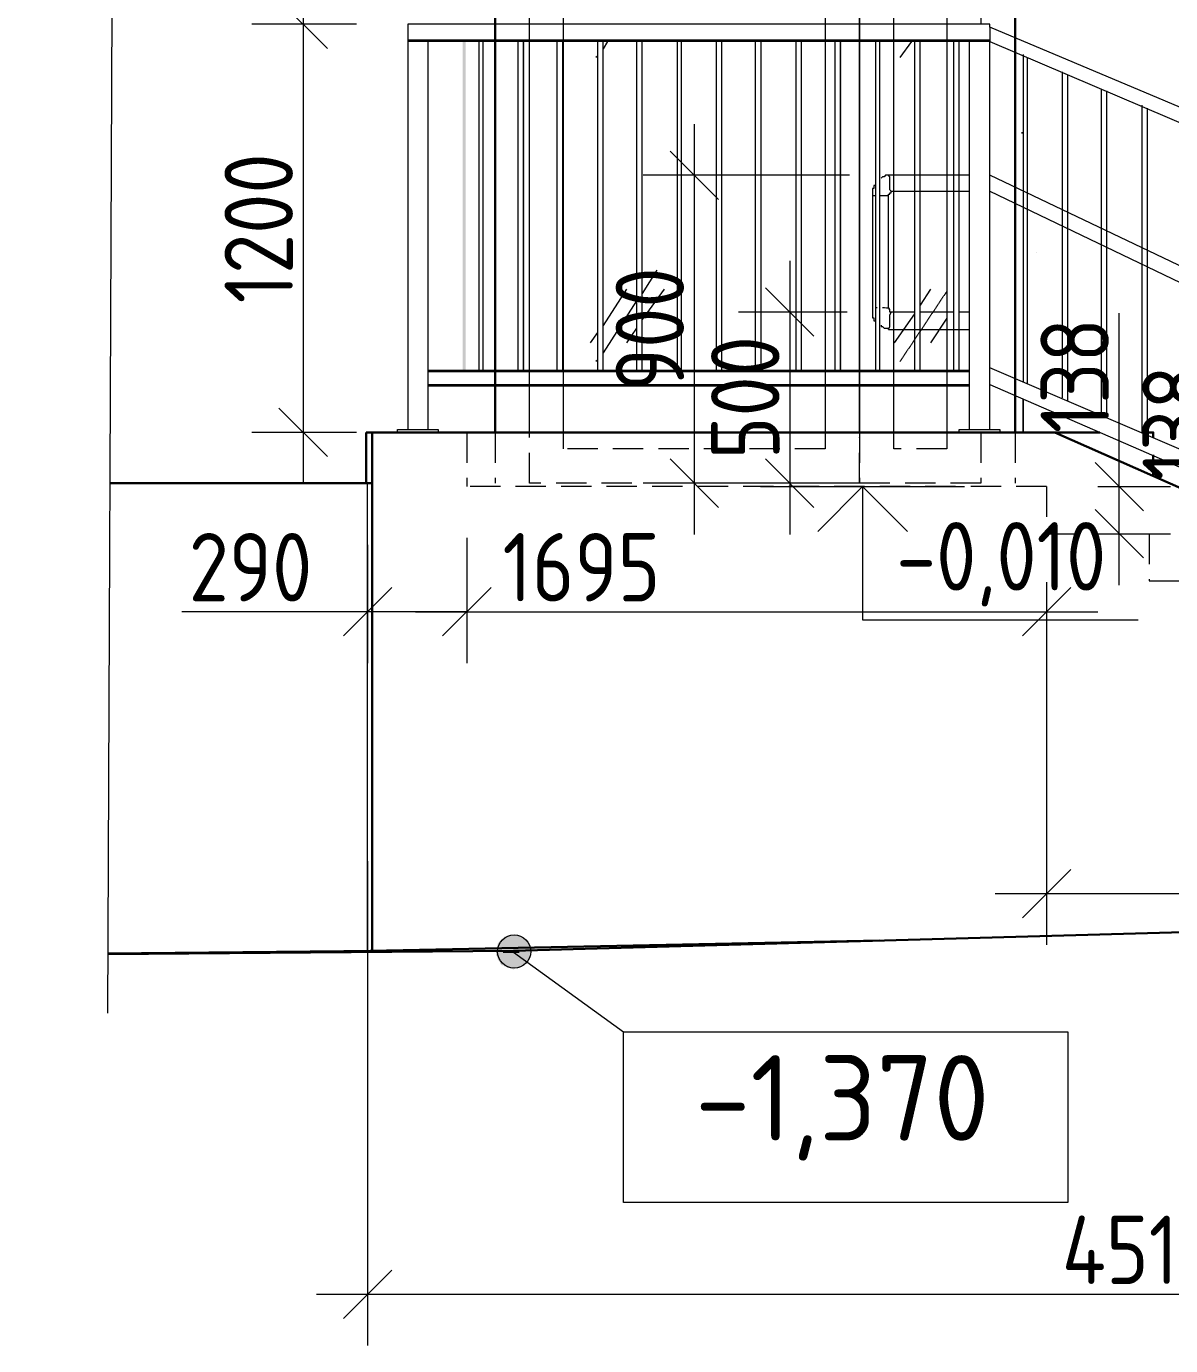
# Model space of a CAD drawing. Header units: millimetres. Extents: x 504091 to 2165846, y 135022 to 442887.
# Drawn here: x 883986 to 887332, y 295788 to 299645 of the extents above; entities that cross this region are included whole.
import ezdxf

# ---------------------------------------------------------------- set-up
doc = ezdxf.new("R2010")
doc.units = ezdxf.units.MM
doc.linetypes.add('Hidden', pattern=[7.14375, 4.7625, -2.38125])
doc.linetypes.add('PDF_IMPORT', pattern=[1, 0.8, -0.2])
doc.layers.get('Defpoints').update_dxf_attribs({"color": 255})
doc.layers.add('+АР_Вспомогательная', color=7, linetype='Continuous', lineweight=9)
doc.layers.add('размеры', color=7, linetype='Continuous', lineweight=9)
for name, color, linetype in [('PDF _Аннотация', 7, 'Continuous'), ('PDF _Двери', 7, 'Continuous'), ('PDF _Линии', 7, 'Continuous'), ('PDF _Отметки', 7, 'Continuous'), ('PDF _Стены внутренние', 7, 'Continuous'), ('PDF _Стены наружные', 7, 'Continuous'), ('PDF _Текст', 7, 'Continuous')]:
    doc.layers.add(name, color=color, linetype=linetype)
doc.layers.add('PDF _Ограждение', color=7, linetype='Continuous', true_color=0x7f7f7f)
doc.layers.add('PDF _Стены штриховка поверхности', color=7, linetype='Continuous', true_color=0xcacbcc)
doc.styles.add('GOST Common_1', font='GOST_Common.ttf', dxfattribs={"width": 0.9, "height": 250})
doc.styles.add('GOST Common_6', font='GOST_Common.ttf', dxfattribs={"width": 0.9, "height": 200})
doc.styles.add('PDF GOST Common', font='GOST_Common.ttf')
doc.dimstyles.new('ADSK_Основной_2_5_мм', dxfattribs={"dimscale": 304.8, "dimtxt": 251.428749, "dimasz": 0.463911, "dimexe": 0.492126, "dimexo": 0.492126, "dimgap": 0.098425, "dimtad": 1, "dimdec": 3, "dimrnd": 0.001, "dimdsep": 46, "dimtxsty": 'GOST Common_1', "dimblk1": 'OBLIQUE', "dimblk2": 'OBLIQUE', "dimsah": 1, "dimcen": 0.09, "dimdle": 0.492126, "dimazin": 2, "dimtfac": 1, "dimtdec": 4, "dimtix": 1, "dimtmove": 0, "dimatfit": 3, "dimfxl": 0, "dimtvp": 1, "dimtolj": 1, "dimtzin": 0, "dimlwd": 20, "dimlwe": 20, "dimarcsym": 0})

# ---------------------------------------------------------------- blocks, each defined once
blk = doc.blocks.new('_Oblique')
at = {"color": 0, "linetype": 'ByBlock', "lineweight": -2}
blk.add_line((-0.5, -0.5), (0.5, 0.5), dxfattribs=at)
blk = doc.blocks.new('*D1066')
at = {"layer": 'Defpoints', "color": 0, "lineweight": 20, "transparency": 16777216}
for p in [(884984, 297354.8), (889501, 297248.2), (889501, 295938.4)]:
    blk.add_point(p, dxfattribs=at)
at = {"layer": 'размеры', "color": 0, "transparency": 16777216}
for p, q in [((884984, 297204.8), (884984, 295788.4)), ((889501, 297098.2), (889501, 295788.4)), ((884834, 295938.4), (889651, 295938.4))]:
    blk.add_line(p, q, dxfattribs=at)
at = {"layer": 'размеры', "color": 0, "transparency": 16777216, "xscale": 141.4, "yscale": 141.4, "zscale": 141.4, "rotation": 180}
blk.add_blockref('_Oblique', (884984, 295938.4), dxfattribs=at)
at = {"layer": 'размеры', "color": 0, "transparency": 16777216, "xscale": 141.4, "yscale": 141.4, "zscale": 141.4}
blk.add_blockref('_Oblique', (889501, 295938.4), dxfattribs=at)
at = {"layer": 'размеры', "color": 0, "lineweight": 20, "transparency": 16777216, "insert": (887242.5, 296068.4), "char_height": 200, "attachment_point": 5, "style": 'GOST Common_6'}
blk.add_mtext('\\A1;4510', dxfattribs=at)
blk = doc.blocks.new('*D1093')
at = {"layer": 'Defpoints', "color": 0, "lineweight": 20, "transparency": 16777216}
for p in [(885274, 298299.9), (884984, 298279.5), (885274, 297934.1)]:
    blk.add_point(p, dxfattribs=at)
at = {"layer": 'размеры', "color": 0, "transparency": 16777216}
for p, q in [((885274, 298149.9), (885274, 297784.1)), ((884984, 298129.5), (884984, 297784.1)), ((884984, 297934.1), (884440.6, 297934.1)), ((885274, 297934.1), (884834, 297934.1))]:
    blk.add_line(p, q, dxfattribs=at)
at = {"layer": 'размеры', "color": 0, "transparency": 16777216, "xscale": 141.4, "yscale": 141.4, "zscale": 141.4, "rotation": 180}
blk.add_blockref('_Oblique', (884984, 297934.1), dxfattribs=at)
at = {"layer": 'размеры', "color": 0, "transparency": 16777216, "xscale": 141.4, "yscale": 141.4, "zscale": 141.4}
blk.add_blockref('_Oblique', (885274, 297934.1), dxfattribs=at)
at = {"layer": 'размеры', "color": 0, "lineweight": 20, "transparency": 16777216, "insert": (884641.6, 298064.1), "char_height": 200, "attachment_point": 5, "style": 'GOST Common_6'}
blk.add_mtext('\\A1;290', dxfattribs=at)
blk = doc.blocks.new('*D1094')
at = {"layer": 'Defpoints', "color": 0, "lineweight": 20, "transparency": 16777216}
for p in [(885274, 298299.9), (886969, 298170.9), (886969, 297934.1)]:
    blk.add_point(p, dxfattribs=at)
at = {"layer": 'размеры', "color": 0, "transparency": 16777216}
for p, q in [((885274, 298149.9), (885274, 297784.1)), ((886969, 298020.9), (886969, 297784.1)), ((885124, 297934.1), (887119, 297934.1))]:
    blk.add_line(p, q, dxfattribs=at)
at = {"layer": 'размеры', "color": 0, "transparency": 16777216, "xscale": 141.4, "yscale": 141.4, "zscale": 141.4, "rotation": 180}
blk.add_blockref('_Oblique', (885274, 297934.1), dxfattribs=at)
at = {"layer": 'размеры', "color": 0, "transparency": 16777216, "xscale": 141.4, "yscale": 141.4, "zscale": 141.4}
blk.add_blockref('_Oblique', (886969, 297934.1), dxfattribs=at)
at = {"layer": 'размеры', "color": 0, "lineweight": 20, "transparency": 16777216, "insert": (885609.1, 298064.1), "char_height": 200, "attachment_point": 5, "style": 'GOST Common_6'}
blk.add_mtext('\\A1;1695', dxfattribs=at)
blk = doc.blocks.new('*D1095')
at = {"layer": 'Defpoints', "color": 0, "lineweight": 20, "transparency": 16777216}
for p in [(885101.4, 299651.7), (884795.5, 298458.1), (885101.4, 298458.1)]:
    blk.add_point(p, dxfattribs=at)
at = {"layer": 'размеры', "color": 0, "transparency": 16777216}
for p, q in [((884795.5, 299801.7), (884795.5, 298308.1)), ((884951.4, 299651.7), (884645.5, 299651.7)), ((884951.4, 298458.1), (884645.5, 298458.1))]:
    blk.add_line(p, q, dxfattribs=at)
at = {"layer": 'размеры', "color": 0, "transparency": 16777216, "xscale": 141.4, "yscale": 141.4, "zscale": 141.4}
for p, rotation in [((884795.5, 299651.7), 90), ((884795.5, 298458.1), 270)]:
    blk.add_blockref('_Oblique', p, dxfattribs=dict(at, rotation=rotation))
at = {"layer": 'размеры', "color": 0, "lineweight": 20, "transparency": 16777216, "insert": (884665.5, 299054.9), "char_height": 200, "attachment_point": 5, "rotation": 90, "style": 'GOST Common_6'}
blk.add_mtext('\\A1;1200', dxfattribs=at)
blk = doc.blocks.new('*D1060')
at = {"layer": 'Defpoints', "color": 0, "lineweight": 20, "transparency": 16777216}
for p in [(886969, 297934.1), (889369, 297163.2), (889369, 297109.9)]:
    blk.add_point(p, dxfattribs=at)
at = {"layer": 'размеры', "color": 0, "transparency": 16777216}
for p, q in [((886969, 297784.1), (886969, 296959.9)), ((886819, 297109.9), (889519, 297109.9)), ((889369, 297013.2), (889369, 296959.9))]:
    blk.add_line(p, q, dxfattribs=at)
at = {"layer": 'размеры', "color": 0, "transparency": 16777216, "xscale": 141.4, "yscale": 141.4, "zscale": 141.4, "rotation": 180}
blk.add_blockref('_Oblique', (886969, 297109.9), dxfattribs=at)
at = {"layer": 'размеры', "color": 0, "transparency": 16777216, "xscale": 141.4, "yscale": 141.4, "zscale": 141.4}
blk.add_blockref('_Oblique', (889369, 297109.9), dxfattribs=at)
at = {"layer": 'размеры', "color": 0, "lineweight": 20, "transparency": 16777216, "insert": (888169, 297239.9), "char_height": 200, "attachment_point": 5, "style": 'GOST Common_6'}
blk.add_mtext('\\A1;2400', dxfattribs=at)
blk = doc.blocks.new('*D1096')
at = {"layer": 'Defpoints', "color": 0, "lineweight": 20, "transparency": 16777216}
for p in [(886969, 298299.9), (887181.6, 298299.9), (886970.7, 298161.9)]:
    blk.add_point(p, dxfattribs=at)
at = {"layer": 'размеры', "color": 0, "transparency": 16777216}
for p, q in [((887181.6, 298299.9), (887181.6, 298807.3)), ((887119, 298299.9), (887331.6, 298299.9)), ((887181.6, 298011.9), (887181.6, 298299.9)), ((887120.7, 298161.9), (887331.6, 298161.9))]:
    blk.add_line(p, q, dxfattribs=at)
at = {"layer": 'размеры', "color": 0, "transparency": 16777216, "xscale": 141.4, "yscale": 141.4, "zscale": 141.4}
for p, rotation in [((887181.6, 298299.9), 90), ((887181.6, 298161.9), 270)]:
    blk.add_blockref('_Oblique', p, dxfattribs=dict(at, rotation=rotation))
at = {"layer": 'размеры', "color": 0, "lineweight": 20, "transparency": 16777216, "insert": (887051.6, 298624.3), "char_height": 200, "attachment_point": 5, "rotation": 90, "style": 'GOST Common_6'}
blk.add_mtext('\\A1;138', dxfattribs=at)
blk = doc.blocks.new('*D1061')
at = {"layer": 'Defpoints', "color": 0, "lineweight": 20, "transparency": 16777216}
for p in [(887267.4, 298161.9), (887479.9, 298161.9), (887269, 298023.9)]:
    blk.add_point(p, dxfattribs=at)
at = {"layer": 'размеры', "color": 0, "transparency": 16777216}
for p, q in [((887479.9, 298161.9), (887479.9, 298669.3)), ((887417.4, 298161.9), (887629.9, 298161.9)), ((887479.9, 297873.9), (887479.9, 298161.9)), ((887419, 298023.9), (887629.9, 298023.9))]:
    blk.add_line(p, q, dxfattribs=at)
at = {"layer": 'размеры', "color": 0, "transparency": 16777216, "xscale": 141.4, "yscale": 141.4, "zscale": 141.4}
for p, rotation in [((887479.9, 298161.9), 90), ((887479.9, 298023.9), 270)]:
    blk.add_blockref('_Oblique', p, dxfattribs=dict(at, rotation=rotation))
at = {"layer": 'размеры', "color": 0, "lineweight": 20, "transparency": 16777216, "insert": (887349.9, 298486.3), "char_height": 200, "attachment_point": 5, "rotation": 90, "style": 'GOST Common_6'}
blk.add_mtext('\\A1;138', dxfattribs=at)
blk = doc.blocks.new('*D1076')
at = {"layer": 'Defpoints', "color": 0, "lineweight": 20, "transparency": 16777216}
for p in [(886542.7, 299209.9), (885939.1, 298309.9), (886555, 298309.9)]:
    blk.add_point(p, dxfattribs=at)
at = {"layer": 'размеры', "color": 0, "transparency": 16777216}
for p, q in [((885939.1, 299359.9), (885939.1, 298159.9)), ((886392.7, 299209.9), (885789.1, 299209.9)), ((886405, 298309.9), (885789.1, 298309.9))]:
    blk.add_line(p, q, dxfattribs=at)
at = {"layer": 'размеры', "color": 0, "transparency": 16777216, "xscale": 141.4, "yscale": 141.4, "zscale": 141.4}
for p, rotation in [((885939.1, 299209.9), 90), ((885939.1, 298309.9), 270)]:
    blk.add_blockref('_Oblique', p, dxfattribs=dict(at, rotation=rotation))
at = {"layer": 'размеры', "color": 0, "lineweight": 20, "transparency": 16777216, "insert": (885809.1, 298759.9), "char_height": 200, "attachment_point": 5, "rotation": 90, "style": 'GOST Common_6'}
blk.add_mtext('\\A1;900', dxfattribs=at)
blk = doc.blocks.new('*D1077')
at = {"layer": 'Defpoints', "color": 0, "lineweight": 20, "transparency": 16777216}
for p in [(886536.1, 298809.9), (886218.2, 298309.9), (886580.4, 298309.9)]:
    blk.add_point(p, dxfattribs=at)
at = {"layer": 'размеры', "color": 0, "transparency": 16777216}
for p, q in [((886218.2, 298959.9), (886218.2, 298159.9)), ((886386.1, 298809.9), (886068.2, 298809.9)), ((886430.4, 298309.9), (886068.2, 298309.9))]:
    blk.add_line(p, q, dxfattribs=at)
at = {"layer": 'размеры', "color": 0, "transparency": 16777216, "xscale": 141.4, "yscale": 141.4, "zscale": 141.4}
for p, rotation in [((886218.2, 298809.9), 90), ((886218.2, 298309.9), 270)]:
    blk.add_blockref('_Oblique', p, dxfattribs=dict(at, rotation=rotation))
at = {"layer": 'размеры', "color": 0, "lineweight": 20, "transparency": 16777216, "insert": (886088.2, 298559.9), "char_height": 200, "attachment_point": 5, "rotation": 90, "style": 'GOST Common_6'}
blk.add_mtext('\\A1;500', dxfattribs=at)

msp = doc.modelspace()

# ---------------------------------------------------------------- hatches: boundary and pattern name
at = {"layer": 'PDF _Двери', "true_color": 0x383e42, "transparency": 33554559}
for points in [[(885444.203, 299600.8853), (885439.9704, 299600.8853), (885439.9704, 298640.0838), (885444.203, 298640.0838)], [(886371.1437, 299600.8853), (886366.9111, 299600.8853), (886366.9111, 298640.0838), (886371.1437, 298640.0838)]]:
    msp.add_hatch(color=250, dxfattribs=at).paths.add_polyline_path(points)
at = {"layer": 'PDF _Отметки', "transparency": 33554687}
msp.add_hatch(color=256, dxfattribs=at).paths.add_polyline_path([(885423.0399, 296989.3674), (885397.6443, 296989.3674), (885393.4117, 296985.1348), (885384.9465, 296985.1348), (885363.7834, 296963.9718), (885363.7834, 296955.5066), (885359.5508, 296951.274), (885359.5508, 296930.1109), (885363.7834, 296925.8783), (885363.7834, 296917.4131), (885372.2487, 296908.9479), (885372.2487, 296904.7153), (885376.4813, 296900.4827), (885380.7139, 296900.4827), (885384.9465, 296896.2501), (885389.1791, 296896.2501), (885393.4117, 296892.0175), (885401.8769, 296892.0175), (885410.3421, 296887.7849), (885414.5747, 296892.0175), (885427.2725, 296892.0175), (885431.5051, 296896.2501), (885435.7377, 296896.2501), (885439.9704, 296900.4827), (885444.203, 296900.4827), (885444.203, 296904.7153), (885452.6682, 296913.1805), (885452.6682, 296917.4131), (885456.9008, 296921.6457), (885456.9008, 296930.1109), (885461.1334, 296934.3435), (885461.1334, 296942.8088), (885456.9008, 296951.274), (885456.9008, 296959.7392), (885452.6682, 296963.9718), (885452.6682, 296968.2044), (885448.4356, 296972.437), (885444.203, 296972.437), (885444.203, 296976.6696), (885435.7377, 296985.1348), (885427.2725, 296985.1348)])
at = {"layer": 'PDF _Стены внутренние', "true_color": 0xdf8d79, "transparency": 33554559}
msp.add_hatch(color=33, dxfattribs=at).paths.add_polyline_path([(885410.3421, 296942.8088), (886481.1914, 296972.437), (885012.4771, 296942.8088), (885012.4771, 296938.5761)])
at = {"layer": 'PDF _Стены штриховка поверхности', "true_color": 0xfbfbf4, "transparency": 33554687}
msp.add_hatch(color=7, dxfattribs=at).paths.add_polyline_path([(885270.6661, 299600.8853), (885262.2009, 299600.8853), (885262.2009, 298640.0838), (885270.6661, 298640.0838)])

# ---------------------------------------------------------------- linework, layer by layer
at = {"layer": '+АР_Вспомогательная', "color": 7, "linetype": 'Continuous', "ltscale": 50}
msp.add_lwpolyline([(884236.2062, 302104.031), (884236.2062, 299947.9102), (884486.2062, 299885.4102), (883986.2062, 299760.4102), (884236.2062, 299697.9102), (884223.4363, 296760.7965)], dxfattribs=at)
at = {"layer": 'PDF _Аннотация', "lineweight": 20}
for points in [[(886132.7671, 298299.9405), (886729.5646, 298299.9405)], [(886431.1658, 298299.9405), (886299.9683, 298168.743)], [(886562.3634, 298168.743), (886431.1658, 298299.9405), (886431.1658, 297910.2392), (887236.7187, 297910.2392)]]:
    msp.add_lwpolyline(points, dxfattribs=at)
msp.add_lwpolyline([(887031.4302, 296705.7828), (887031.4302, 296206.3353), (885732.0202, 296206.3353), (885732.0202, 296705.7828)], close=True, dxfattribs=at)
at = {"layer": 'PDF _Двери', "linetype": 'PDF_IMPORT', "lineweight": 9, "ltscale": 9.609336}
msp.add_lwpolyline([(885357.0375, 301450.5342), (885357.0375, 298458.0817)], dxfattribs=at)
at = {"layer": 'PDF _Двери', "lineweight": 9}
for points in [[(885457.0375, 298458.0817), (885457.0375, 300510.8957), (886422.0375, 300510.8957), (886422.0375, 298458.0817)], [(886422.0375, 298458.0817), (886422.0375, 300509.9405), (886777.0375, 300509.9405), (886777.0375, 299651.6766)], [(885557.0375, 298458.0817), (885557.0375, 300409.9405), (886322.0375, 300409.9405), (886322.0375, 298458.0817)], [(886522.0375, 298458.0817), (886522.0375, 300409.9405), (886677.0375, 300409.9405), (886677.0375, 298458.0817)], [(885685.4615, 299600.8853), (885672.7637, 299579.7223)], [(886574.3088, 299600.8853), (886540.4479, 299554.3267)], [(885655.8333, 299558.5593), (885651.6007, 299554.3267)], [(885829.3701, 298932.1336), (885787.044, 298864.4119)], [(885740.4854, 298877.1097), (885672.7637, 298771.2946)], [(885850.5331, 298877.1097), (885787.044, 298788.225)], [(886629.3327, 298877.1097), (886599.7044, 298830.551)], [(885770.1136, 298843.2489), (885672.7637, 298690.875)], [(886582.774, 298805.1554), (886523.5175, 298720.5033)], [(885770.1136, 298762.8294), (885740.4854, 298720.5033)], [(886677.0375, 298792.0606), (886629.3327, 298720.5033)], [(885655.8333, 298750.1315), (885634.6702, 298720.5033)], [(885655.8333, 298669.712), (885651.6007, 298665.4794)]]:
    msp.add_lwpolyline(points, dxfattribs=at)
at = {"layer": 'PDF _Двери', "color": 250, "lineweight": 0, "true_color": 0x383e42}
msp.add_lwpolyline([(886900.2194, 299334.2312), (886895.9868, 299334.2312), (886900.2194, 299334.2312)], dxfattribs=at)
at = {"layer": 'PDF _Двери', "linetype": 'PDF_IMPORT', "lineweight": 9, "ltscale": 1.808419}
msp.add_lwpolyline([(886677.0375, 298870.3638), (886540.4479, 298665.4794)], dxfattribs=at)
at = {"layer": 'PDF _Двери', "lineweight": 9}
msp.add_lwpolyline([(886900.2194, 298555.4317), (886900.2194, 298458.0817)], close=True, dxfattribs=at)
at = {"layer": 'PDF _Линии', "lineweight": 30}
for p, q in [((887124.5476, 298458.0817), (884979.8049, 298458.0817)), ((884979.8049, 298458.0817), (884979.8049, 298309.9405)), ((889482.1091, 297353.3715), (886993.3368, 298458.0817))]:
    msp.add_line(p, q, dxfattribs=at)
at = {"layer": 'PDF _Линии', "lineweight": 30, "ltscale": 17.991048}
for points in [[(885357.0375, 298458.0817), (885357.0375, 301450.5342), (886877.0375, 301450.5342)], [(886877.0375, 301450.5342), (886877.0375, 298458.0817)]]:
    msp.add_lwpolyline(points, dxfattribs=at)
at = {"layer": 'PDF _Линии', "lineweight": 30}
for points in [[(884996.7353, 298458.0817), (884996.7353, 296942.8088), (885017.8983, 296942.8088), (885017.8983, 296938.5761)], [(890888.5058, 297077.0597), (889503.2722, 297057.0891), (885410.3421, 296942.8088), (884224.1842, 296932.8201)], [(884991.3141, 296942.8088), (886481.1914, 296972.437)], [(885012.4771, 296942.8088), (884224.1916, 296934.5328)]]:
    msp.add_lwpolyline(points, dxfattribs=at)
at = {"layer": 'PDF _Линии', "lineweight": 30, "ltscale": 0.592646}
for points in [[(887281.154, 298443.6865), (887281.154, 298458.0817), (887264.2236, 298458.0817)], [(887281.154, 298331.1035), (887281.154, 298392.8952)]]:
    msp.add_lwpolyline(points, dxfattribs=at)
at = {"layer": 'PDF _Линии', "lineweight": 30, "ltscale": 17.864052}
msp.add_lwpolyline([(884232.1961, 298309.9405), (884996.7353, 298309.9405)], dxfattribs=at)
at = {"layer": 'PDF _Линии', "lineweight": 9}
msp.add_lwpolyline([(885380.7139, 296938.5761), (885427.2725, 296938.5761)], dxfattribs=at)
at = {"layer": 'PDF _Ограждение', "color": 7, "lineweight": 9}
for points in [[(886802.8695, 299643.2114), (886802.8695, 299647.444), (886802.8695, 299651.6766), (885101.3619, 299651.6766), (885101.3619, 299647.444), (885101.3619, 299605.118), (885101.3619, 299600.8853), (885101.3619, 298466.5469)], [(889333.9679, 298576.5947), (886802.8695, 299643.2114), (886802.8695, 299600.8853), (889283.1766, 298542.7338)], [(886802.8695, 299605.118), (885101.3619, 299605.118)], [(885160.6184, 298466.5469), (885160.6184, 299600.8853), (885156.3857, 299600.8853), (885109.8271, 299600.8853), (885101.3619, 299600.8853)], [(886743.613, 298466.5469), (886743.613, 299600.8853), (885160.6184, 299600.8853)], [(885308.7596, 299600.8853), (885308.7596, 298640.0838)], [(885321.4574, 298640.0838), (885321.4574, 299600.8853)], [(885423.0399, 299600.8853), (885423.0399, 298640.0838)], [(885439.9704, 298640.0838), (885439.9704, 299600.8853)], [(885537.3203, 299600.8853), (885537.3203, 298640.0838)], [(885554.2507, 298640.0838), (885554.2507, 299600.8853)], [(885655.8333, 299600.8853), (885655.8333, 298640.0838)], [(885672.7637, 298640.0838), (885672.7637, 299600.8853)], [(885770.1136, 299600.8853), (885770.1136, 298640.0838)], [(885787.044, 298640.0838), (885787.044, 299600.8853)], [(885888.6266, 299600.8853), (885888.6266, 298640.0838)], [(885901.3244, 298640.0838), (885901.3244, 299600.8853)], [(886002.907, 299600.8853), (886002.907, 298640.0838)], [(886019.8374, 298640.0838), (886019.8374, 299600.8853)], [(886117.1873, 299600.8853), (886117.1873, 298640.0838)], [(886134.1177, 298640.0838), (886134.1177, 299600.8853)], [(886235.7003, 299600.8853), (886235.7003, 298640.0838)], [(886252.6307, 298640.0838), (886252.6307, 299600.8853)], [(886349.9807, 299600.8853), (886349.9807, 298640.0838)], [(886366.9111, 298640.0838), (886366.9111, 299600.8853)], [(886468.4936, 299600.8853), (886468.4936, 298640.0838)], [(886481.1914, 298640.0838), (886481.1914, 299600.8853)], [(886582.774, 299600.8853), (886582.774, 298640.0838)], [(886599.7044, 298640.0838), (886599.7044, 299600.8853)], [(886697.0544, 299600.8853), (886697.0544, 298640.0838)], [(886713.9848, 298640.0838), (886713.9848, 299600.8853)], [(886802.8695, 298466.5469), (886802.8695, 299600.8853), (886794.4043, 299600.8853), (886747.8456, 299600.8853), (886743.613, 299600.8853)], [(886802.8695, 299600.8853), (886802.8695, 299600.8853)], [(886900.2194, 299562.7919), (886900.2194, 298606.2229)], [(886912.9173, 298601.9903), (886912.9173, 299554.3267)], [(887014.4998, 299512.0006), (887014.4998, 298559.6643)], [(887031.4302, 298551.199), (887031.4302, 299503.5354)], [(887128.7802, 299461.2094), (887128.7802, 298508.873)], [(887145.7106, 298500.4078), (887145.7106, 299456.9767)], [(887247.2931, 299414.6507), (887247.2931, 298458.0817)], [(887264.2236, 298453.8491), (887264.2236, 299406.1855)], [(886468.4936, 299184.5449), (886468.4936, 299180.3123), (886464.261, 299180.3123), (886464.261, 299176.0797), (886464.261, 299171.8471), (886460.0284, 299171.8471), (886460.0284, 299167.6144), (886460.0284, 299163.3818), (886460.0284, 299159.1492), (886460.0284, 299154.9166), (886460.0284, 299150.684), (886460.0284, 298818.1595)], [(886506.6567, 298821.153), (886506.5871, 299150.684), (886506.5871, 299154.9166), (886510.8197, 299154.9166), (886510.8197, 299159.1492), (886515.0523, 299159.1492), (886515.0523, 299163.3818), (886510.8197, 299167.6144), (886510.8197, 299184.5449), (886510.8197, 299205.7079), (886506.5871, 299209.9405), (886502.3545, 299209.9405), (886498.1219, 299209.9405), (886493.8893, 299205.7079), (886489.6567, 299205.7079), (886485.424, 299201.4753)], [(886460.0284, 299150.684), (886468.4936, 299150.684)], [(886481.1914, 299150.684), (886502.3545, 299150.684), (886506.5871, 299150.684)], [(886515.0523, 299163.3818), (886515.0523, 299163.3818)], [(886460.0284, 298818.1595), (886460.0284, 298813.9269), (886460.0284, 298809.6943), (886460.0284, 298805.4617), (886460.0284, 298801.2291), (886460.0284, 298796.9965), (886460.0284, 298792.7639), (886464.261, 298792.7639), (886464.261, 298788.5313), (886464.261, 298784.2987), (886468.4936, 298784.2987)], [(886485.424, 298771.8471), (886485.424, 298767.6144), (886489.6567, 298767.6144), (886493.8893, 298763.3818), (886498.1219, 298763.3818), (886502.3545, 298763.3818), (886506.5871, 298763.3818), (886506.5871, 298759.1492), (886510.8197, 298767.6144), (886510.8197, 298784.5449), (886510.8197, 298801.4753), (886515.0523, 298809.9405)], [(886582.774, 298809.9405), (886515.0523, 298809.9405), (886510.8197, 298809.9405), (886510.8197, 298814.1731), (886510.8197, 298818.4057), (886506.5871, 298818.4057)], [(886697.0544, 298809.9405), (886599.7044, 298809.9405)], [(886743.613, 298809.9405), (886713.9848, 298809.9405)], [(885160.6184, 298640.0838), (886743.613, 298640.0838)], [(886743.613, 298635.8512), (885160.6184, 298635.8512)], [(886743.613, 298597.7577), (885160.6184, 298597.7577)], [(886743.613, 298593.5251), (885160.6184, 298593.5251)], [(885071.7336, 298458.0817), (885071.7336, 298466.5469), (885190.2466, 298466.5469), (885190.2466, 298458.0817)], [(886713.9848, 298458.0817), (886713.9848, 298466.5469), (886832.4977, 298466.5469), (886832.4977, 298458.0817)]]:
    msp.add_lwpolyline(points, dxfattribs=at)
at = {"layer": 'PDF _Ограждение', "color": 7, "lineweight": 9, "ltscale": 0.973633}
for points in [[(886743.613, 299209.9405), (886506.5871, 299209.9405)], [(886515.0523, 299163.3818), (886743.613, 299163.3818)], [(886506.5871, 298759.1492), (886743.613, 298759.1492)]]:
    msp.add_lwpolyline(points, dxfattribs=at)
at = {"layer": 'PDF _Ограждение', "color": 7, "lineweight": 9, "ltscale": 1.100629}
for points in [[(889427.0853, 297958.9405), (886802.8695, 299209.9405)], [(886802.8695, 299163.3818), (889418.62, 297908.1492)], [(889281.561, 297584.6262), (886802.8695, 298647.3268)], [(886802.8695, 298598.059), (889283.1766, 297519.7834)]]:
    msp.add_lwpolyline(points, dxfattribs=at)
at = {"layer": 'PDF _Ограждение', "color": 7, "lineweight": 9}
msp.add_arc((886475.6507, 298756.071), 66.8522, 91.4907581, 95.5949719, dxfattribs=at)
msp.add_open_spline([(886509.4097, 298820.6678), (886505.3717, 298821.5134), (886497.8206, 298822.2797), (886489.5682, 298822.6815)], degree=3, dxfattribs=at)
at = {"layer": 'PDF _Отметки', "lineweight": 20}
msp.add_lwpolyline([(885410.3421, 296938.5761), (885732.0202, 296705.7828), (886383.8415, 296705.7828)], dxfattribs=at)
at = {"layer": 'PDF _Отметки', "lineweight": 9}
msp.add_circle((885412.4593, 296940.6933), 48.6741, dxfattribs=at)
at = {"layer": 'PDF _Стены наружные', "linetype": 'Hidden', "lineweight": 18, "ltscale": 18.626026}
for p, q in [((885274.0375, 298458.0817), (885274.0375, 298299.9405)), ((885357.0375, 298458.0817), (885357.0375, 298309.9405)), ((886877.0375, 298458.0817), (886877.0375, 298309.9405)), ((886969.0375, 298299.9405), (885274.0375, 298299.9405))]:
    msp.add_line(p, q, dxfattribs=at)
for points in [[(886422.0375, 298458.0817), (886422.0375, 298309.9405), (885457.0375, 298309.9405), (885457.0375, 298458.0817)], [(886322.0375, 298458.0817), (886322.0375, 298409.9405), (885557.0375, 298409.9405), (885557.0375, 298458.0817)], [(886777.0375, 298458.0817), (886777.0375, 298309.9405), (886422.0375, 298309.9405), (886422.0375, 298444.1562)], [(886677.0375, 298458.0817), (886677.0375, 298409.9405), (886522.0375, 298409.9405), (886522.0375, 298458.0817)], [(886969.0375, 298299.9405), (886969.0375, 298161.9405), (887269.0375, 298161.9405), (887269.0375, 298023.9405), (887569.0375, 298023.9405), (887569.0375, 297885.9405), (887869.0375, 297885.9405), (887869.0375, 297747.9405), (888169.0375, 297747.9405), (888169.0375, 297609.9405), (888469.0375, 297609.9405), (888469.0375, 297471.9405), (888769.0375, 297471.9405), (888769.0375, 297333.9405), (889069.0375, 297333.9405), (889069.0375, 297195.9405), (889369.0375, 297195.9405), (889369.0375, 297057.9405), (889501.0375, 297057.0891)]]:
    msp.add_lwpolyline(points, dxfattribs=at)
at = {"layer": 'PDF _Стены штриховка поверхности', "lineweight": 0}
msp.add_lwpolyline([(886938.3129, 298982.9249), (886938.3129, 298982.9249), (886938.3129, 298982.9249)], close=True, dxfattribs=at)
at = {"layer": 'PDF _Стены штриховка поверхности', "color": 250, "lineweight": 0, "true_color": 0x3a3a3a}
msp.add_lwpolyline([(887281.154, 298445.3839), (887281.154, 298445.3839), (887281.154, 298445.3839)], dxfattribs=at)
msp.add_lwpolyline([(887281.154, 298445.3839), (887281.154, 298445.3839), (887281.154, 298445.3839)], dxfattribs=at)
at = {"layer": 'PDF _Стены штриховка поверхности', "color": 7, "lineweight": 9}
msp.add_lwpolyline([(884984.0375, 296938.5761), (884984.0375, 298309.9405)], dxfattribs=at)
at = {"layer": 'PDF _Стены штриховка поверхности', "color": 250, "lineweight": 0, "true_color": 0x3a3a3a}
msp.add_lwpolyline([(887281.154, 298331.1035), (887281.154, 298331.1035), (887281.154, 298331.1035)], close=True, dxfattribs=at)

# ---------------------------------------------------------------- texts
at = {"layer": 'PDF _Текст', "attachment_point": 4}
for s, insert, char_height, style in [('-0,010', (886529.2526, 298072.7208), 200, 'GOST Common_6'), ('-1,370', (885940.9809, 296483.5322), 250.00066, 'PDF GOST Common')]:
    msp.add_mtext(s, dxfattribs=dict(at, insert=insert, char_height=char_height, style=style))

# ---------------------------------------------------------------- dimensions: what is measured, and where the dimension line sits
at = {"layer": 'размеры', "lineweight": 20}
dim = msp.add_linear_dim(base=(884795.518, 298458.0817), p1=(885101.3619, 299651.6766), p2=(885101.3619, 298458.0817), angle=90, text='1200', dimstyle='ADSK_Основной_2_5_мм', override={"dimpost": '<>', "dimtxsty": 'GOST Common_6', "dimfxl": 1530, "dimlwd": 65535, "dimlwe": 65535}, dxfattribs=at)
dim.commit()
dim.dimension.update_dxf_attribs({"geometry": '*D1095', "text_midpoint": (884665.518, 299054.8792)})
for base, p1, p2, picture, middle in [((885939.0553, 298309.9405), (886542.6644, 299209.9405), (886555.018, 298309.9405), '*D1076', (885809.0553, 298759.9405)), ((886218.1566, 298309.9405), (886536.071, 298809.9405), (886580.3924, 298309.9405), '*D1077', (886088.1566, 298559.9405))]:
    dim = msp.add_linear_dim(base=base, p1=p1, p2=p2, angle=90, dimstyle='ADSK_Основной_2_5_мм', override={"dimpost": '<>', "dimtxsty": 'GOST Common_6', "dimfxl": 1530, "dimlwd": 65535, "dimlwe": 65535}, dxfattribs=at)
    dim.commit()
    dim.dimension.update_dxf_attribs({"geometry": picture, "text_midpoint": middle})
for base, p1, p2, picture, middle in [((887181.5661, 298299.9405), (886970.7043, 298161.9405), (886969.0375, 298299.9405), '*D1096', (887181.5661, 298624.3405)), ((887479.8993, 298161.9405), (887269.0375, 298023.9405), (887267.3707, 298161.9405), '*D1061', (887479.8993, 298486.3405))]:
    dim = msp.add_linear_dim(base=base, p1=p1, p2=p2, angle=90, dimstyle='ADSK_Основной_2_5_мм', override={"dimpost": '<>', "dimtxsty": 'GOST Common_6', "dimfxl": 1530, "dimlwd": 65535, "dimlwe": 65535}, dxfattribs=at)
    dim.commit()
    dim.dimension.update_dxf_attribs({"geometry": picture, "text_midpoint": middle, "dimtype": 160})
for base, p1, p2, picture, middle in [((885274.0375, 297934.0873), (884984.0375, 298279.4538), (885274.0375, 298299.9405), '*D1093', (884641.6375, 297934.0873)), ((886969.0375, 297934.0873), (885274.0375, 298299.9405), (886969.0375, 298170.9405), '*D1094', (885609.0926, 297934.0873))]:
    dim = msp.add_linear_dim(base=base, p1=p1, p2=p2, dimstyle='ADSK_Основной_2_5_мм', override={"dimpost": '<>', "dimtxsty": 'GOST Common_6', "dimfxl": 1530, "dimlwd": 65535, "dimlwe": 65535}, dxfattribs=at)
    dim.commit()
    dim.dimension.update_dxf_attribs({"geometry": picture, "text_midpoint": middle, "dimtype": 160})
dim = msp.add_linear_dim(base=(889369.0375, 297109.8555), p1=(886969.0375, 297934.0873), p2=(889369.0375, 297163.2441), dimstyle='ADSK_Основной_2_5_мм', override={"dimpost": '<>', "dimtxsty": 'GOST Common_6', "dimfxl": 1530, "dimlwd": 65535, "dimlwe": 65535}, dxfattribs=at)
dim.commit()
dim.dimension.update_dxf_attribs({"geometry": '*D1060', "text_midpoint": (888169.0375, 297239.8555)})
dim = msp.add_linear_dim(base=(889501.0375, 295938.4078), p1=(884984.0375, 297354.848), p2=(889501.0375, 297248.2173), text='4510', dimstyle='ADSK_Основной_2_5_мм', override={"dimpost": '<>', "dimtxsty": 'GOST Common_6', "dimfxl": 1530, "dimlwd": 65535, "dimlwe": 65535}, dxfattribs=at)
dim.commit()
dim.dimension.update_dxf_attribs({"geometry": '*D1066', "text_midpoint": (887242.5375, 296068.4078)})

doc.saveas('drawing.dxf')
